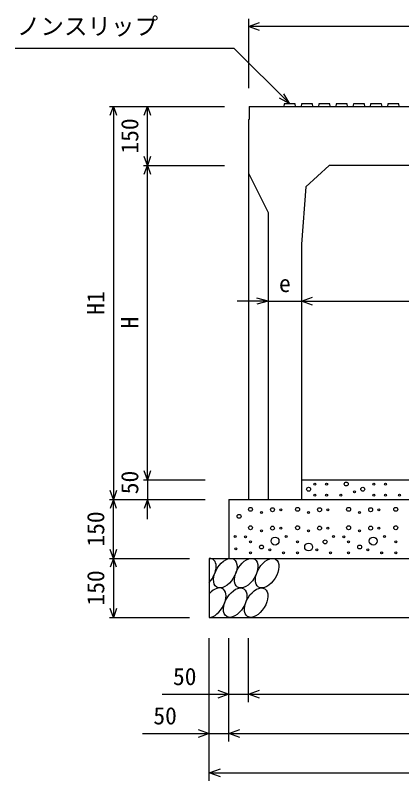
# Model space of a CAD drawing. Units: millimetres, scale not verified. Extents: x -16800 to 16800, y -5940 to 5940.
# Drawn here: x -12207 to -11223, y 815 to 2763 of the extents above; entities that cross this region are included whole.
import ezdxf
from ezdxf.enums import TextEntityAlignment as Align

# ---------------------------------------------------------------- set-up
doc = ezdxf.new("R2010")
doc.units = ezdxf.units.MM
doc.header["$LTSCALE"] = 20
for name, color, linetype, lineweight in [('0-0_DIM', 7, 'Continuous', 25), ('0-2_HATCH', 6, 'Continuous', 25), ('0-5_OUTLINE', 3, 'Continuous', 25)]:
    doc.layers.add(name, color=color, linetype=linetype, lineweight=lineweight)
doc.styles.add('ＭＳ ゴシック', font='')
doc.styles.get('ＭＳ ゴシック').set_extended_font_data('MS Gothic')

msp = doc.modelspace()

# ---------------------------------------------------------------- linework, layer by layer
at = {"layer": '0-0_DIM'}
for p, q in [((-11612.75, 2754.01), (-11612.75, 2577.27)), ((-10642.75, 2734.01), (-11612.75, 2734.01)), ((-12206.85, 2679.51), (-11649.96, 2679.51)), ((-11507.75, 2537.3), (-11649.96, 2679.51)), ((-11507.75, 2537.3), (-11533.73, 2552.3)), ((-11507.75, 2537.3), (-11522.75, 2563.28)), ((-11966.95, 2530.8), (-11673.62, 2530.8)), ((-11956.95, 2530.8), (-11956.95, 1530.8)), ((-11870.29, 2380.8), (-11870.29, 2530.8)), ((-11880.29, 2380.8), (-11673.62, 2380.8)), ((-11870.29, 1580.8), (-11870.29, 2380.8)), ((-11562.75, 2035.39), (-11641.39, 2035.39)), ((-11562.75, 2035.39), (-11591.73, 2043.15)), ((-11562.75, 2035.39), (-11591.73, 2027.62)), ((-11562.75, 2035.39), (-11477.75, 2035.39)), ((-11477.75, 2035.39), (-10777.75, 2035.39)), ((-11880.29, 1580.8), (-11723.62, 1580.8)), ((-11870.29, 1580.8), (-11870.29, 1530.8)), ((-11966.95, 1530.8), (-11723.62, 1530.8)), ((-11956.95, 1380.8), (-11956.95, 1530.8)), ((-11870.29, 1480.8), (-11870.29, 1530.8)), ((-11966.95, 1380.8), (-11762.75, 1380.8)), ((-11956.95, 1380.8), (-11956.95, 1230.8)), ((-11966.95, 1230.8), (-11762.75, 1230.8)), ((-11712.75, 815.28), (-11712.75, 1177.63)), ((-11662.75, 915.28), (-11662.75, 1177.63)), ((-11612.75, 1015.28), (-11612.75, 1177.63)), ((-11832.75, 1035.28), (-11612.75, 1035.28)), ((-11612.75, 1035.28), (-10642.75, 1035.28)), ((-11882.75, 935.28), (-11662.75, 935.28)), ((-11662.75, 935.28), (-10592.75, 935.28)), ((-11712.75, 835.28), (-10542.75, 835.28))]:
    msp.add_line(p, q, dxfattribs=at)
for points in [[(-11584.52, 2723.75), (-11612.71, 2734.01), (-11584.52, 2744.27)], [(-11965.16, 2508.25), (-11956.95, 2530.8), (-11948.75, 2508.25)], [(-11878.5, 2508.25), (-11870.29, 2530.8), (-11862.08, 2508.25)], [(-11862.08, 2403.35), (-11870.29, 2380.8), (-11878.5, 2403.35)], [(-11878.5, 2358.25), (-11870.29, 2380.8), (-11862.08, 2358.25)], [(-11449.56, 2025.13), (-11477.75, 2035.39), (-11449.56, 2045.65)], [(-11862.08, 1603.35), (-11870.29, 1580.8), (-11878.5, 1603.35)], [(-11948.75, 1553.35), (-11956.95, 1530.8), (-11965.16, 1553.35)], [(-11948.75, 1508.25), (-11956.95, 1530.8), (-11965.16, 1508.25)], [(-11862.08, 1508.25), (-11870.29, 1530.8), (-11878.5, 1508.25)], [(-11948.75, 1403.35), (-11956.95, 1380.8), (-11965.16, 1403.35)], [(-11948.75, 1358.25), (-11956.95, 1380.8), (-11965.16, 1358.25)], [(-11948.75, 1253.35), (-11956.95, 1230.8), (-11965.16, 1253.35)], [(-11690.94, 1045.54), (-11662.75, 1035.28), (-11690.94, 1025.02)], [(-11584.56, 1025.02), (-11612.75, 1035.28), (-11584.56, 1045.54)], [(-11740.94, 945.54), (-11712.75, 935.28), (-11740.94, 925.02)], [(-11634.56, 925.02), (-11662.75, 935.28), (-11634.56, 945.54)], [(-11684.56, 825.02), (-11712.75, 835.28), (-11684.56, 845.54)]]:
    msp.add_lwpolyline(points, dxfattribs=at)
at = {"layer": '0-2_HATCH'}
for points in [[(-11492.75, 2530.8), (-11493.75, 2537.3), (-11521.75, 2537.3), (-11522.75, 2530.8)], [(-11448.75, 2530.8), (-11449.75, 2537.3), (-11477.75, 2537.3), (-11478.75, 2530.8)], [(-11404.75, 2530.8), (-11405.75, 2537.3), (-11433.75, 2537.3), (-11434.75, 2530.8)], [(-11360.75, 2530.8), (-11361.75, 2537.3), (-11389.75, 2537.3), (-11390.75, 2530.8)], [(-11316.75, 2530.8), (-11317.75, 2537.3), (-11345.75, 2537.3), (-11346.75, 2530.8)], [(-11272.75, 2530.8), (-11273.75, 2537.3), (-11301.75, 2537.3), (-11302.75, 2530.8)], [(-11228.75, 2530.8), (-11229.75, 2537.3), (-11257.75, 2537.3), (-11258.75, 2530.8)]]:
    msp.add_lwpolyline(points, dxfattribs=at)
for centre, radius in [((-11459.67, 1556.98), 5), ((-11443.78, 1570.11), 2.5), ((-11413.78, 1570.11), 2.5), ((-11363.88, 1570.11), 5), ((-11321.82, 1556.98), 5), ((-11293.78, 1570.11), 2.5), ((-11263.78, 1570.11), 2.5), ((-11443.78, 1542.1), 2.5), ((-11413.78, 1542.1), 2.5), ((-11377.9, 1542.1), 2.5), ((-11342.85, 1549.97), 2.5), ((-11293.78, 1542.1), 2.5), ((-11263.78, 1542.1), 2.5), ((-11227.9, 1542.1), 2.5), ((-11607.79, 1505.65), 5), ((-11579.75, 1497.77), 2.5), ((-11551.71, 1504.78), 5), ((-11530.68, 1504.78), 2.5), ((-11487.79, 1505.65), 5), ((-11459.75, 1497.77), 2.5), ((-11431.71, 1504.78), 5), ((-11410.68, 1504.78), 2.5), ((-11357.79, 1505.65), 5), ((-11329.75, 1497.77), 2.5), ((-11301.71, 1504.78), 5), ((-11280.68, 1504.78), 2.5), ((-11237.79, 1505.65), 5), ((-11636.81, 1487.88), 5), ((-11607.79, 1458.85), 5), ((-11551.71, 1457.98), 5), ((-11487.79, 1458.85), 5), ((-11431.71, 1457.98), 5), ((-11357.79, 1458.85), 5), ((-11301.71, 1457.98), 5), ((-11237.79, 1458.85), 5), ((-11579.75, 1450.97), 2.5), ((-11530.68, 1457.98), 2.5), ((-11459.75, 1450.97), 2.5), ((-11410.68, 1457.98), 2.5), ((-11329.75, 1450.97), 2.5), ((-11280.68, 1457.98), 2.5), ((-11646.66, 1436.96), 2.5), ((-11620.2, 1436.06), 2.5), ((-11607.79, 1422.96), 2.5), ((-11545.17, 1424.96), 10), ((-11516.66, 1436.96), 2.5), ((-11487.79, 1422.96), 2.5), ((-11417.69, 1422.96), 5), ((-11396.66, 1436.96), 2.5), ((-11370.2, 1436.06), 2.5), ((-11357.79, 1422.96), 2.5), ((-11295.17, 1424.96), 10), ((-11266.66, 1436.96), 2.5), ((-11237.79, 1422.96), 2.5), ((-11645.39, 1405.02), 2.5), ((-11579.75, 1409.83), 5), ((-11558.72, 1402.82), 2.5), ((-11459.75, 1409.83), 10), ((-11438.72, 1402.82), 2.5), ((-11329.75, 1409.83), 5), ((-11308.72, 1402.82), 2.5), ((-11607.79, 1394.94), 2.5), ((-11523.67, 1394.94), 2.5), ((-11487.79, 1394.94), 2.5), ((-11403.67, 1394.94), 2.5), ((-11357.79, 1394.94), 2.5), ((-11273.67, 1394.94), 2.5), ((-11237.79, 1394.94), 2.5)]:
    msp.add_circle(centre, radius, dxfattribs=at)
for centre in [(-11671.91, 1343.28), (-11618.7, 1343.28), (-11565.49, 1343.28), (-11646.59, 1268.29), (-11593.38, 1268.29)]:
    msp.add_ellipse(centre, major_axis=(21.81, 35.31), ratio=0.5792, dxfattribs=at)
for centre, start_param, end_param in [((-11725.12, 1343.28), 4.385593, 6.6745444), ((-11699.8, 1268.29), 3.5111464, 7.548991)]:
    msp.add_ellipse(centre, major_axis=(21.81, 35.31), ratio=0.5792, start_param=start_param, end_param=end_param, dxfattribs=at)
at = {"layer": '0-5_OUTLINE'}
for p, q in [((-11610.75, 2530.8), (-11127.75, 2530.8)), ((-11610.75, 2530.8), (-11610.75, 2497.8)), ((-11612.75, 2497.8), (-11612.75, 1530.8)), ((-11612.75, 2497.8), (-11610.75, 2497.8)), ((-11466.86, 2325.95), (-11407.75, 2380.8)), ((-10847.75, 2380.8), (-11407.75, 2380.8)), ((-11612.75, 2360.8), (-11562.75, 2260.8)), ((-11466.86, 2325.95), (-11477.75, 2180.8)), ((-11562.75, 2260.8), (-11562.75, 1530.8)), ((-11477.75, 2180.8), (-11477.75, 1530.8)), ((-11477.75, 1580.8), (-10777.75, 1580.8)), ((-11662.75, 1530.8), (-11662.75, 1380.8)), ((-11662.75, 1530.8), (-10592.75, 1530.8)), ((-11612.75, 1530.8), (-11477.75, 1530.8)), ((-11712.75, 1380.8), (-10542.75, 1380.8))]:
    msp.add_line(p, q, dxfattribs=at)
msp.add_lwpolyline([(-11712.75, 1380.8), (-11712.75, 1230.8), (-10542.75, 1230.8)], dxfattribs=at)

# ---------------------------------------------------------------- texts
at = {"layer": '0-0_DIM', "style": 'ＭＳ ゴシック'}
for s, p in [('ノンスリップ', (-12203, 2699.69)), ('e', (-11535.25, 2045.39)), ('50', (-11805.19, 1045.28)), ('50', (-11855.19, 945.28))]:
    msp.add_text(s, height=43.99, dxfattribs=at).set_placement(p, align=Align.BOTTOM_LEFT)
for s, p in [('150', (-11880.29, 2410.8)), ('H1', (-11966.95, 2000.8)), ('H', (-11880.29, 1965.8)), ('50', (-11880.29, 1544.12)), ('150', (-11966.95, 1410.8)), ('150', (-11966.95, 1260.8))]:
    msp.add_text(s, height=43.99, rotation=90, dxfattribs=at).set_placement(p, align=Align.BOTTOM_LEFT)

doc.saveas('drawing.dxf')
